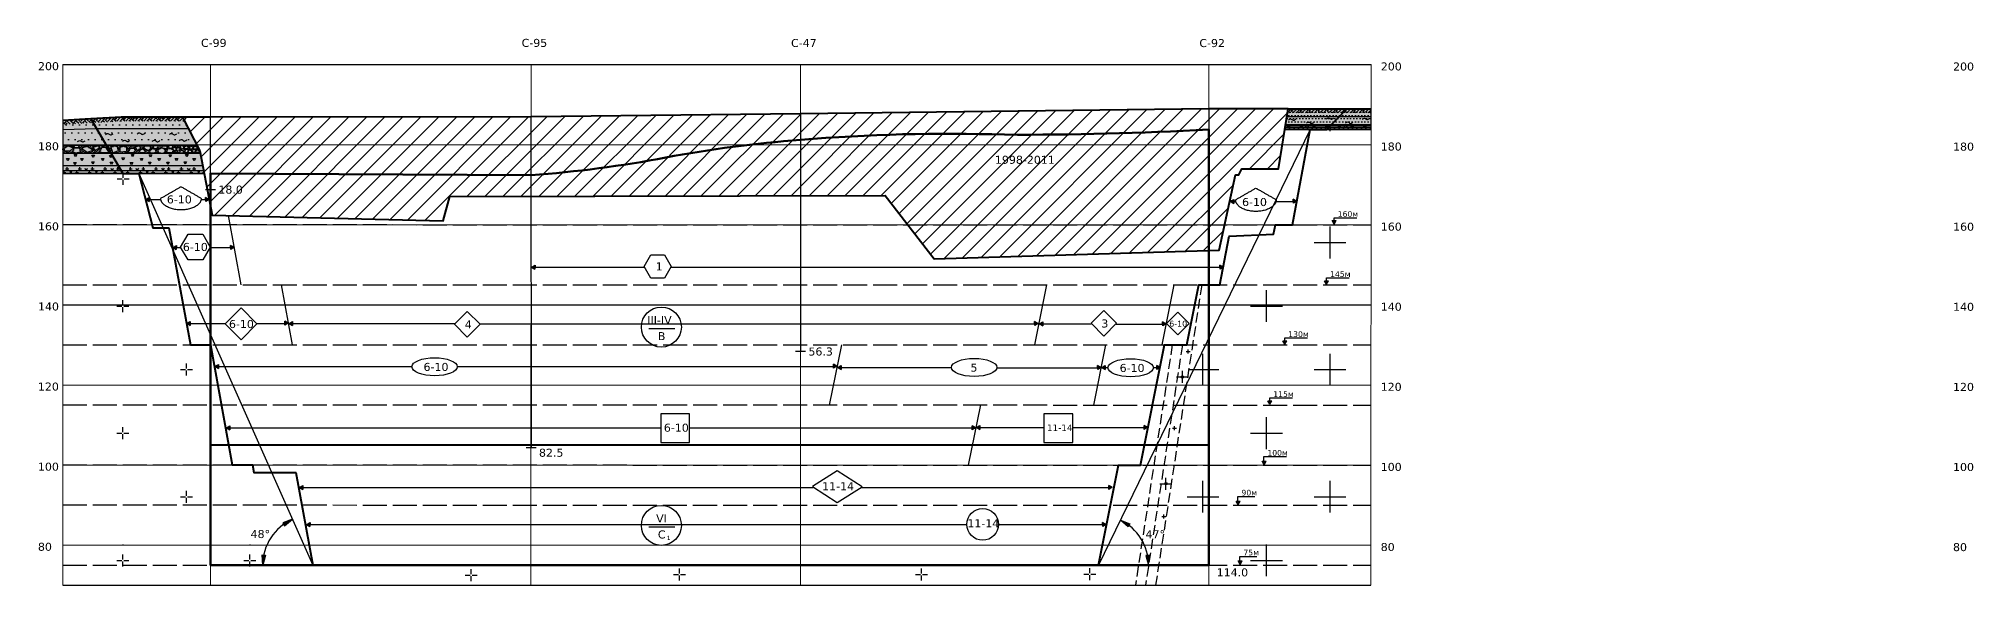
# Model space of a CAD drawing. Header units: millimetres. Extents: x 0 to 6474735, y 0 to 11273163.
# Drawn here: x 3235259 to 3236226, y 5635073 to 5635346 of the extents above; entities that cross this region are included whole.
import ezdxf

# ---------------------------------------------------------------- set-up
doc = ezdxf.new("R2010")
doc.units = ezdxf.units.MM
doc.linetypes.add('ACAD_ISO02W100', pattern=[15, 12, -3])
doc.linetypes.add('AHIDDEN4', pattern=[7, 5, -2])
for name, color, linetype in [('3доб', 7, 'Continuous'), ('4доб', 7, 'Continuous'), ('5 р1ків', 7, 'Continuous'), ('5доб', 7, 'Continuous'), ('НАДЗЕМКА', 7, 'Continuous'), ('ПРОФІЛЬ_БОРТА', 7, 'Continuous')]:
    doc.layers.add(name, color=color, linetype=linetype)
doc.styles.add('стиль1', font='verdana.ttf', dxfattribs={"height": 4})
doc.styles.add('стиль1-свердловини', font='verdana.ttf', dxfattribs={"height": 2})

# ---------------------------------------------------------------- blocks, each defined once
blk = doc.blocks.new('25_1')
at = {"linetype": 'Continuous'}
blk.add_hatch(color=0, dxfattribs=at).paths.add_polyline_path([(0.5, 0.35), (-0.5, 0.35), (0, -0.51)])
at = {"color": 0, "linetype": 'Continuous'}
for points in [[(-0.5, 0.35), (0.5, 0.35)], [(0, -0.51), (-0.5, 0.35)], [(0, -0.51), (0.5, 0.35)]]:
    blk.add_lwpolyline(points, dxfattribs=at)

msp = doc.modelspace()

# ---------------------------------------------------------------- hatches: boundary and pattern name
at = {"linetype": 'Continuous'}
h = msp.add_hatch(dxfattribs=at)
h.set_pattern_fill('ANSI31', color=256, scale=2)
h.paths.add_polyline_path([(3235331.013, 5635306.53), (3235339.525, 5635289.731), (3235345.768, 5635257.73), (3235461.264, 5635254.91), (3235464.545, 5635266.909), (3235682.089, 5635267.471), (3235706.595, 5635235.867), (3235849.059, 5635240.242), (3235857.274, 5635277.84), (3235858.81, 5635277.839), (3235860.405, 5635280.839), (3235878.697, 5635280.839), (3235883.623, 5635310.843), (3235843.871, 5635310.843), (3235639.801, 5635308.279), (3235505.151, 5635306.702), (3235344.891, 5635306.532)])
at = {"layer": 'ПРОФІЛЬ_БОРТА'}
h = msp.add_hatch(color=2, dxfattribs=at)
h.dxf.hatch_style = 1
h.paths.add_polyline_path([(3235881.916, 5635300.443), (3235924.989, 5635300.443), (3235924.991, 5635310.843), (3235883.623, 5635310.843)])
h = msp.add_hatch(dxfattribs=at)
h.set_pattern_fill('DOTS', color=256)
h.paths.add_polyline_path([(3235912.91, 5635310.843), (3235883.623, 5635310.843), (3235882.967, 5635306.843), (3235909.05, 5635306.843)])
h.paths.add_polyline_path([(3235924.991, 5635310.843), (3235912.91, 5635310.843), (3235909.05, 5635306.843), (3235924.99, 5635306.843)])
h = msp.add_hatch(dxfattribs=at)
h.set_pattern_fill('EARTH', color=256, scale=0.5, angle=45)
h.paths.add_polyline_path([(3235912.91, 5635310.843), (3235883.623, 5635310.843), (3235883.295, 5635308.843), (3235910.98, 5635308.843)])
h.paths.add_polyline_path([(3235924.991, 5635310.843), (3235912.91, 5635310.843), (3235910.98, 5635308.843), (3235924.991, 5635308.843)])
h = msp.add_hatch(dxfattribs=at)
h.set_pattern_fill('CROSS', scale=5)
h.paths.add_polyline_path([(3235327.487, 5635232.933), (3235271.104, 5635232.943), (3235271.102, 5635222.943), (3235329.329, 5635222.933)])
h.paths.add_polyline_path([(3235350.34, 5635162.929), (3235344.873, 5635162.93), (3235344.872, 5635152.93), (3235352.161, 5635152.929)])
h.paths.add_polyline_path([(3235348.52, 5635172.929), (3235344.875, 5635172.93), (3235344.873, 5635162.93), (3235350.34, 5635162.929)])
h.paths.add_polyline_path([(3235344.878, 5635192.93), (3235344.878, 5635192.93), (3235344.875, 5635172.93), (3235348.52, 5635172.929)])
h.paths.add_polyline_path([(3235352.161, 5635152.929), (3235344.872, 5635152.93), (3235344.87, 5635142.93), (3235353.982, 5635142.928)])
h.paths.add_polyline_path([(3235353.982, 5635142.928), (3235344.87, 5635142.93), (3235344.867, 5635132.93), (3235355.803, 5635132.928)])
h.paths.add_polyline_path([(3235328.386, 5635103.037), (3235271.083, 5635112.943), (3235271.079, 5635092.943), (3235344.853, 5635092.93), (3235344.86, 5635112.93), (3235328.386, 5635103.037), (3235344.853, 5635092.93), (3235394.223, 5635092.921), (3235373.372, 5635100.424), (3235344.86, 5635112.93), (3235344.853, 5635092.93), (3235344.853, 5635092.93)])
h.paths.add_polyline_path([(3235623.437, 5635092.881), (3235571.971, 5635092.89), (3235639.763, 5635092.879)])
h.paths.add_polyline_path([(3235924.951, 5635082.829), (3235843.832, 5635082.843), (3235843.83, 5635072.843), (3235924.949, 5635072.829)])
h.paths.add_polyline_path([(3235924.953, 5635092.829), (3235843.834, 5635092.843), (3235843.832, 5635082.843), (3235924.951, 5635082.829)])
h.paths.add_polyline_path([(3235924.956, 5635112.829), (3235826.516, 5635132.846), (3235843.834, 5635092.843), (3235924.953, 5635092.829)])
h.paths.add_polyline_path([(3235924.96, 5635132.829), (3235843.841, 5635132.843), (3235826.516, 5635132.846), (3235924.956, 5635112.829)])
h.paths.add_polyline_path([(3235924.963, 5635152.829), (3235829.589, 5635152.843), (3235843.841, 5635132.843), (3235924.96, 5635132.829)])
h.paths.add_polyline_path([(3235924.965, 5635162.829), (3235831.127, 5635162.845), (3235829.589, 5635152.843), (3235924.963, 5635152.829)])
h.paths.add_polyline_path([(3235924.967, 5635172.829), (3235832.663, 5635172.843), (3235831.127, 5635162.845), (3235924.965, 5635162.829)])
h.paths.add_polyline_path([(3235924.97, 5635192.829), (3235835.737, 5635192.844), (3235832.663, 5635172.843), (3235924.967, 5635172.829)])
h.paths.add_polyline_path([(3235924.974, 5635212.829), (3235838.81, 5635212.843), (3235835.737, 5635192.844), (3235924.97, 5635192.829)])
h.paths.add_polyline_path([(3235924.975, 5635222.829), (3235849.471, 5635222.842), (3235849.471, 5635222.842), (3235843.858, 5635222.843), (3235838.81, 5635212.843), (3235924.974, 5635212.829)])
h.paths.add_polyline_path([(3235843.856, 5635222.843), (3235840.313, 5635222.619), (3235838.81, 5635212.844), (3235843.854, 5635212.843)])
h.paths.add_polyline_path([(3235924.977, 5635232.829), (3235851.319, 5635232.842), (3235849.471, 5635222.842), (3235924.975, 5635222.829)])
h.paths.add_polyline_path([(3235924.988, 5635292.829), (3235893.136, 5635292.834), (3235889.413, 5635272.835), (3235924.984, 5635272.829)])
h.paths.add_polyline_path([(3235924.989, 5635300.443), (3235894.552, 5635300.443), (3235893.136, 5635292.834), (3235924.988, 5635292.829)])
h.paths.add_polyline_path([(3235846.071, 5635075.032), (3235864.063, 5635075.032), (3235864.063, 5635083.719), (3235846.071, 5635083.719)])
h.paths.add_polyline_path([(3235818.832, 5635082.847), (3235817.295, 5635072.848), (3235843.83, 5635072.843), (3235843.832, 5635082.843), (3235841.373, 5635082.843)])
h.paths.add_polyline_path([(3235829.59, 5635152.845), (3235828.053, 5635142.846), (3235826.516, 5635132.846), (3235843.841, 5635132.843), (3235843.842, 5635142.843), (3235829.589, 5635152.843)])
h.paths.add_polyline_path([(3235820.369, 5635092.847), (3235818.832, 5635082.847), (3235843.832, 5635082.843), (3235843.833, 5635092.843)])
h.paths.add_polyline_path([(3235823.443, 5635112.846), (3235820.369, 5635092.847), (3235843.833, 5635092.843), (3235826.516, 5635132.846)])
h.paths.add_polyline_path([(3235344.878, 5635192.932), (3235334.855, 5635192.932), (3235344.878, 5635192.93)])
h.paths.add_polyline_path([(3235853.98, 5635247.241), (3235876.282, 5635248.237), (3235877.191, 5635252.837), (3235924.981, 5635252.829), (3235924.977, 5635232.829), (3235851.319, 5635232.842)])
h.paths.add_polyline_path([(3235885.691, 5635252.836), (3235889.413, 5635272.835), (3235924.984, 5635272.829), (3235924.981, 5635252.829)])
h = msp.add_hatch(color=2, dxfattribs=at)
h.dxf.hatch_style = 1
h.paths.add_polyline_path([(3235271.116, 5635305.012), (3235271.112, 5635278.53), (3235341.71, 5635278.53), (3235339.525, 5635289.731), (3235331.013, 5635306.53), (3235300.151, 5635306.53)])
h = msp.add_hatch(dxfattribs=at)
h.set_pattern_fill('DOTS', color=256, scale=2.1)
h.set_pattern_definition([(0, (6470604.9724, 11270593.1397), (1.666875, 3.33375), [0, -3.33375])])
h.paths.add_polyline_path([(3235287.995, 5635300.73), (3235271.116, 5635300.223), (3235271.114, 5635292.943), (3235292.571, 5635292.939)])
h.paths.add_polyline_path([(3235292.571, 5635292.939), (3235271.114, 5635292.943), (3235271.114, 5635292.53), (3235292.811, 5635292.53)])
h.paths.add_polyline_path([(3235292.571, 5635292.939), (3235292.811, 5635292.53), (3235338.107, 5635292.53), (3235337.903, 5635292.931)])
h.paths.add_polyline_path([(3235287.995, 5635300.73), (3235292.571, 5635292.939), (3235337.903, 5635292.931), (3235333.952, 5635300.73)])
h = msp.add_hatch(dxfattribs=at)
h.set_pattern_fill('DOTS', color=256, scale=2.1)
h.set_pattern_definition([(0, (3235306.1704, 5635302.8387), (1.66688, 3.33375), [0, -3.33375])])
h.paths.add_polyline_path([(3235300.254, 5635306.535), (3235285.052, 5635305.74), (3235271.116, 5635304.96), (3235271.116, 5635300.092), (3235287.995, 5635300.73), (3235333.952, 5635300.73), (3235331.013, 5635306.53)])
h = msp.add_hatch(dxfattribs=at)
h.set_pattern_fill('EARTH', color=256, scale=0.5, angle=45)
h.paths.add_polyline_path([(3235331.013, 5635306.53), (3235300.254, 5635306.535), (3235285.052, 5635305.74), (3235271.116, 5635304.948), (3235271.116, 5635302.945), (3235286.193, 5635303.797), (3235300.306, 5635304.535), (3235332.024, 5635304.535)])
h = msp.add_hatch(dxfattribs=at)
h.set_pattern_fill('ANSI31', color=256, scale=0.5)
h.paths.add_polyline_path([(3235903.681, 5635301.279), (3235882.053, 5635301.279), (3235881.916, 5635300.443), (3235902.874, 5635300.443)])
h.paths.add_polyline_path([(3235924.989, 5635301.279), (3235903.681, 5635301.279), (3235902.874, 5635300.443), (3235924.989, 5635300.443)])
h = msp.add_hatch(dxfattribs=at)
h.set_pattern_fill('CROSS', color=256, scale=0.5)
h.set_pattern_definition([(0, (3235908.3618, 5635301.6572), (3.175, 3.175), [1.5875, -4.7625]), (90, (3235909.1556, 5635300.8635), (-3.175, 3.175), [1.5875, -4.7625])])
h.paths.add_polyline_path([(3235904.435, 5635302.06), (3235882.181, 5635302.06), (3235882.053, 5635301.279), (3235903.681, 5635301.279)])
h.paths.add_polyline_path([(3235924.989, 5635302.06), (3235904.435, 5635302.06), (3235903.681, 5635301.279), (3235924.989, 5635301.279)])
h = msp.add_hatch(dxfattribs=at)
h.set_pattern_fill('DOTS', color=256)
h.paths.add_polyline_path([(3235924.99, 5635306.843), (3235909.05, 5635306.843), (3235905.19, 5635302.843), (3235924.989, 5635302.843)])
h.paths.add_polyline_path([(3235909.05, 5635306.843), (3235882.967, 5635306.843), (3235882.31, 5635302.843), (3235905.19, 5635302.843)])
h = msp.add_hatch(dxfattribs=at)
h.set_pattern_fill('DOTS', color=256, scale=0.5, angle=45)
h.paths.add_polyline_path([(3235338.107, 5635292.53), (3235292.811, 5635292.53), (3235295.16, 5635288.53), (3235339.759, 5635288.53), (3235339.525, 5635289.731)])
h.paths.add_polyline_path([(3235304.957, 5635291.192), (3235306.756, 5635290.992), (3235307.413, 5635290.022), (3235306.528, 5635288.995), (3235304.843, 5635288.796), (3235303.7, 5635289.138)], flags=16)
h.paths.add_polyline_path([(3235302.982, 5635291.616), (3235302.982, 5635289.447), (3235299.701, 5635289.078), (3235299.701, 5635291.616), (3235301.252, 5635292.079)], flags=16)
h.paths.add_polyline_path([(3235307.299, 5635291.705), (3235309.698, 5635292.161), (3235309.89, 5635290.957), (3235308.27, 5635290.022)], flags=16)
h.paths.add_polyline_path([(3235309.073, 5635289.705), (3235310.93, 5635291.017), (3235312.13, 5635290.019), (3235312.13, 5635288.878), (3235310.073, 5635288.735)], flags=16)
h.paths.add_polyline_path([(3235298.904, 5635289.937), (3235296.143, 5635288.801), (3235295.08, 5635291.386), (3235296.698, 5635292.078), (3235298.454, 5635291.755)], flags=16)
h.paths.add_polyline_path([(3235311.67, 5635291.099), (3235312.174, 5635292.278), (3235314.567, 5635292.278), (3235315.008, 5635290.957), (3235313.985, 5635289.983), (3235312.332, 5635290.612)], flags=16)
h.paths.add_polyline_path([(3235314.426, 5635289.744), (3235315.701, 5635291.002), (3235317.134, 5635290.656), (3235317.716, 5635289.272), (3235316.583, 5635288.691), (3235314.867, 5635288.753)], flags=16)
h.paths.add_polyline_path([(3235316.296, 5635291.266), (3235316.393, 5635292.223), (3235318.6, 5635292.347), (3235318.767, 5635291.779), (3235317.851, 5635290.767)], flags=16)
h.paths.add_polyline_path([(3235318.421, 5635290.168), (3235320.281, 5635291.041), (3235321.78, 5635290.75), (3235322.529, 5635289.752), (3235321.502, 5635288.643), (3235318.99, 5635288.92)], flags=16)
h.paths.add_polyline_path([(3235320.566, 5635291.424), (3235320.898, 5635292.278), (3235323.237, 5635292.278), (3235322.958, 5635290.831), (3235320.95, 5635291.127)], flags=16)
h.paths.add_polyline_path([(3235323.099, 5635288.962), (3235323.675, 5635290.932), (3235325.298, 5635290.81), (3235326.363, 5635290.043), (3235325.717, 5635288.77), (3235324.146, 5635288.77)], flags=16)
h.paths.add_polyline_path([(3235324.011, 5635291.998), (3235324.52, 5635292.409), (3235326.008, 5635292.361), (3235326.299, 5635291.744), (3235325.379, 5635291.043), (3235324.096, 5635291.14)], flags=16)
h.paths.add_polyline_path([(3235325.913, 5635290.825), (3235326.724, 5635291.622), (3235327.728, 5635291.078), (3235327.631, 5635290.099), (3235326.857, 5635289.749)], flags=16)
h.paths.add_polyline_path([(3235326.349, 5635288.743), (3235326.627, 5635289.528), (3235328.321, 5635289.77), (3235328.551, 5635288.827)], flags=16)
h.paths.add_polyline_path([(3235326.758, 5635292.36), (3235328.014, 5635292.36), (3235328.455, 5635291.826), (3235327.895, 5635291.216), (3235326.877, 5635291.784)], flags=16)
h.paths.add_polyline_path([(3235327.87, 5635290.062), (3235328.04, 5635291.062), (3235328.752, 5635291.554), (3235329.69, 5635290.901), (3235329.312, 5635289.935)], flags=16)
h.paths.add_polyline_path([(3235329.725, 5635291.722), (3235329.96, 5635292.276), (3235331.539, 5635292.063), (3235331.539, 5635291.04), (3235330.333, 5635290.72)], flags=16)
h.paths.add_polyline_path([(3235329.672, 5635288.805), (3235329.842, 5635289.805), (3235330.554, 5635290.296), (3235331.493, 5635289.643), (3235331.114, 5635288.678)], flags=16)
h.paths.add_polyline_path([(3235331.995, 5635290.886), (3235332.165, 5635291.886), (3235332.877, 5635292.378), (3235333.816, 5635291.725), (3235333.437, 5635290.759)], flags=16)
h.paths.add_polyline_path([(3235331.924, 5635289.319), (3235332.036, 5635289.857), (3235332.784, 5635290.574), (3235333.614, 5635290.387), (3235333.719, 5635289.916), (3235333.412, 5635288.915), (3235332.694, 5635288.706)], flags=16)
h.paths.add_polyline_path([(3235333.775, 5635288.978), (3235333.945, 5635289.978), (3235334.658, 5635290.47), (3235335.596, 5635289.817), (3235335.218, 5635288.851)], flags=16)
h.paths.add_polyline_path([(3235334.297, 5635291.097), (3235334.409, 5635291.635), (3235335.157, 5635291.933), (3235335.988, 5635292.165), (3235336.093, 5635291.694), (3235335.848, 5635290.859), (3235335.068, 5635290.484)], flags=16)
h.paths.add_polyline_path([(3235335.79, 5635289.453), (3235336.001, 5635290.321), (3235336.549, 5635290.492), (3235337.361, 5635290.438), (3235337.465, 5635289.967), (3235337.341, 5635289.215), (3235336.561, 5635288.84)], flags=16)
h.paths.add_polyline_path([(3235336.468, 5635290.756), (3235336.637, 5635291.756), (3235337.35, 5635292.248), (3235338.288, 5635291.595), (3235337.91, 5635290.629)], flags=16)
h.paths.add_polyline_path([(3235337.575, 5635289.022), (3235337.745, 5635290.022), (3235338.457, 5635290.513), (3235339.396, 5635289.86), (3235339.017, 5635288.895)], flags=16)
h.paths.add_polyline_path([(3235292.811, 5635292.53), (3235279.548, 5635292.53), (3235278.943, 5635291.425), (3235276.842, 5635291.527), (3235276.488, 5635292.53), (3235271.114, 5635292.53), (3235271.114, 5635288.53), (3235295.16, 5635288.53)])
h.paths.add_polyline_path([(3235289.433, 5635289.249), (3235290.866, 5635291.67), (3235292.446, 5635291.67), (3235294.099, 5635288.955), (3235290.94, 5635288.735)], flags=16)
h.paths.add_polyline_path([(3235287.449, 5635289.836), (3235286.053, 5635291.487), (3235288.756, 5635292.35), (3235289.397, 5635291.67)], flags=16)
h.paths.add_polyline_path([(3235286.384, 5635290.093), (3235283.334, 5635288.955), (3235281.644, 5635290.093), (3235280.542, 5635291.267), (3235283.334, 5635292.074)], flags=16)
h.paths.add_polyline_path([(3235279.833, 5635289.156), (3235277.7, 5635288.668), (3235276.1, 5635289.289), (3235276.876, 5635291.208), (3235279.377, 5635291.151)], flags=16)
h.paths.add_polyline_path([(3235276.53, 5635291.327), (3235274.675, 5635289.606), (3235272.091, 5635289.606), (3235271.759, 5635291.128), (3235273.615, 5635292.352)], flags=16)
h = msp.add_hatch(dxfattribs=at)
h.set_pattern_fill('CROSS', color=256, scale=0.5)
h.set_pattern_definition([(0, (3235310.5667, 5635280.8466), (3.175, 3.175), [1.5875, -4.7625]), (90, (3235311.3605, 5635280.053), (-3.175, 3.175), [1.5875, -4.7625])])
h.paths.add_polyline_path([(3235298.802, 5635282.33), (3235271.113, 5635282.33), (3235271.112, 5635279.73), (3235300.329, 5635279.73)])
h.paths.add_polyline_path([(3235340.969, 5635282.33), (3235298.802, 5635282.33), (3235300.329, 5635279.73), (3235341.476, 5635279.73)])
h = msp.add_hatch(dxfattribs=at)
h.set_pattern_fill('CROSS', color=256, scale=0.5)
h.paths.add_polyline_path([(3235341.476, 5635279.73), (3235300.329, 5635279.73), (3235301.034, 5635278.53), (3235309.062, 5635278.53), (3235341.71, 5635278.53)])
h.paths.add_polyline_path([(3235300.329, 5635279.73), (3235271.112, 5635279.73), (3235271.112, 5635278.53), (3235301.034, 5635278.53)])
h = msp.add_hatch(color=256, dxfattribs=at)
h.dxf.hatch_style = 1
h.paths.add_polyline_path([(3235831.311, 5635176.862, 1), (3235830.127, 5635176.862, 1)])
h = msp.add_hatch(color=256, dxfattribs=at)
h.dxf.hatch_style = 1
h.paths.add_polyline_path([(3235823.072, 5635123.522, 1), (3235821.889, 5635123.522, 1)])
h = msp.add_hatch(color=256, dxfattribs=at)
h.dxf.hatch_style = 1
h.paths.add_polyline_path([(3235381.949, 5635102.563), (3235385.878, 5635105.765), (3235381.123, 5635104.011)])
h = msp.add_hatch(color=256, dxfattribs=at)
h.dxf.hatch_style = 1
h.paths.add_polyline_path([(3235799.709, 5635105.404), (3235804.4, 5635103.484), (3235803.525, 5635102.066)])
h = msp.add_hatch(color=256, dxfattribs=at)
h.dxf.hatch_style = 1
h.paths.add_polyline_path([(3235372.365, 5635087.817), (3235371.035, 5635082.925), (3235370.707, 5635087.984)])
h = msp.add_hatch(color=256, dxfattribs=at)
h.dxf.hatch_style = 1
h.paths.add_polyline_path([(3235813.814, 5635082.848), (3235814.145, 5635087.906), (3235812.487, 5635087.74)])

# ---------------------------------------------------------------- linework, layer by layer
at = {"linetype": 'Continuous', "lineweight": 40}
for points in [[(3235331.013, 5635306.53), (3235339.525, 5635289.731), (3235345.768, 5635257.73), (3235461.264, 5635254.91), (3235464.545, 5635266.909), (3235682.089, 5635267.471), (3235706.595, 5635235.867), (3235849.059, 5635240.242), (3235857.274, 5635277.84), (3235858.81, 5635277.839), (3235860.405, 5635280.839), (3235878.697, 5635280.839), (3235883.623, 5635310.843), (3235843.871, 5635310.843), (3235639.801, 5635308.279), (3235505.151, 5635306.702), (3235344.891, 5635306.532), (3235331.012, 5635306.532)], [(3235883.623, 5635310.843), (3235924.991, 5635310.843)]]:
    msp.add_lwpolyline(points, dxfattribs=at)
at = {"layer": '3доб'}
for points in [[(3235360.187, 5635211.306), (3235352.257, 5635203.376), (3235360.187, 5635195.446), (3235368.117, 5635203.376), (3235360.187, 5635211.306)], [(3235473.271, 5635209.544), (3235466.892, 5635203.165), (3235473.271, 5635196.786), (3235479.65, 5635203.165), (3235473.271, 5635209.544)], [(3235791.428, 5635210.043), (3235785.049, 5635203.664), (3235791.428, 5635197.285), (3235797.807, 5635203.664), (3235791.428, 5635210.043)], [(3235828.44, 5635209.245), (3235822.73, 5635203.536), (3235828.44, 5635197.826), (3235834.149, 5635203.536), (3235828.44, 5635209.245)]]:
    msp.add_lwpolyline(points, dxfattribs=at)
at = {"layer": '4доб'}
for centre in [(3235456.927, 5635181.965), (3235726.614, 5635181.615), (3235804.843, 5635181.446)]:
    msp.add_ellipse(centre, major_axis=(11.347, 0), ratio=0.3967313, dxfattribs=at)
at = {"layer": '5 р1ків', "color": 7}
for points in [[(3235333.69, 5635235.281), (3235329.97, 5635241.723), (3235333.69, 5635248.166), (3235341.129, 5635248.166), (3235344.848, 5635241.723), (3235341.129, 5635235.281)], [(3235565.067, 5635226.127), (3235561.685, 5635231.983), (3235565.067, 5635237.84), (3235571.829, 5635237.84), (3235575.211, 5635231.983), (3235571.829, 5635226.127)]]:
    msp.add_lwpolyline(points, close=True, dxfattribs=at)
at = {"layer": '5 р1ків', "linetype": 'Continuous'}
msp.add_lwpolyline([(3235658.06, 5635129.975), (3235645.74, 5635122.085), (3235658.06, 5635114.158), (3235670.702, 5635122.066), (3235658.06, 5635129.975)], close=True, dxfattribs=at)
at = {"layer": '5 р1ків'}
msp.add_circle((3235730.899, 5635103.211), 7.909, dxfattribs=at)
for points in [[(3235340.334, 5635266.064), (3235335.262, 5635268.978), (3235330.19, 5635271.892), (3235325.118, 5635268.978), (3235320.045, 5635266.064), (3235320.045, 5635260.237), (3235330.19, 5635260.237), (3235340.334, 5635260.237), (3235340.334, 5635266.064)], [(3235877.574, 5635265.354), (3235872.501, 5635268.268), (3235867.429, 5635271.182), (3235862.357, 5635268.268), (3235857.285, 5635265.354), (3235857.285, 5635259.527), (3235867.429, 5635259.527), (3235877.574, 5635259.527), (3235877.574, 5635265.354)]]:
    msp.add_rational_spline(points, [1, 1, 1, 1, 1, 0.707106781187, 1, 0.707106781187, 1], degree=2, knots=[0, 0, 0, 1, 1, 2, 2, 3.5707963, 3.5707963, 5.1415927, 5.1415927, 5.1415927], dxfattribs=at)
at = {"layer": '5доб'}
for points in [[(3235570.01, 5635144.063), (3235584.41, 5635144.063), (3235584.41, 5635158.463), (3235570.01, 5635158.463)], [(3235761.47, 5635144.063), (3235775.87, 5635144.063), (3235775.87, 5635158.463), (3235761.47, 5635158.463)]]:
    msp.add_lwpolyline(points, close=True, dxfattribs=at)
at = {"layer": 'НАДЗЕМКА', "color": 7}
for points in [[(3235906.563, 5635253.731), (3235906.563, 5635256.342), (3235917.854, 5635256.342)], [(3235902.763, 5635223.725), (3235902.763, 5635226.336), (3235914.055, 5635226.336)], [(3235881.839, 5635193.739), (3235881.839, 5635196.35), (3235893.13, 5635196.35)], [(3235874.347, 5635163.794), (3235874.347, 5635166.405), (3235885.638, 5635166.405)], [(3235871.403, 5635134.461), (3235871.403, 5635137.072), (3235882.695, 5635137.072)], [(3235858.453, 5635114.572), (3235858.453, 5635117.183), (3235866.962, 5635117.183)], [(3235859.416, 5635084.668), (3235859.416, 5635087.279), (3235867.925, 5635087.279)]]:
    msp.add_lwpolyline(points, dxfattribs=at)
at = {"layer": 'ПРОФІЛЬ_БОРТА', "lineweight": 15}
for p, q in [((3235271.121, 5635332.938), (3235271.076, 5635072.938)), ((3235344.895, 5635332.93), (3235344.85, 5635072.93)), ((3235505.155, 5635332.902), (3235505.11, 5635072.902)), ((3235639.805, 5635332.879), (3235639.76, 5635072.879)), ((3235843.875, 5635332.843), (3235843.83, 5635072.843)), ((3235924.995, 5635332.829), (3235924.949, 5635072.829))]:
    msp.add_line(p, q, dxfattribs=at)
at = {"layer": 'ПРОФІЛЬ_БОРТА'}
for p, q in [((3235756.908, 5635192.858), (3235762.925, 5635222.857)), ((3235820.508, 5635192.847), (3235826.524, 5635222.846)), ((3235654.391, 5635162.853), (3235660.408, 5635192.852)), ((3235786.438, 5635162.853), (3235792.454, 5635192.852)), ((3235723.849, 5635132.864), (3235729.865, 5635162.863))]:
    msp.add_line(p, q, dxfattribs=at)
at = {"layer": 'ПРОФІЛЬ_БОРТА', "color": 1}
msp.add_line((3235832.831, 5635192.845), (3235838.847, 5635222.844), dxfattribs=at)
at = {"layer": 'ПРОФІЛЬ_БОРТА', "color": 4}
for points in [[(3235271.121, 5635332.943), (3235924.995, 5635332.829)], [(3235271.114, 5635292.943), (3235924.988, 5635292.829)], [(3235271.107, 5635252.943), (3235924.981, 5635252.829)], [(3235271.1, 5635212.943), (3235924.974, 5635212.829)], [(3235271.093, 5635172.943), (3235924.967, 5635172.829)], [(3235271.086, 5635132.943), (3235924.96, 5635132.829)], [(3235271.079, 5635092.943), (3235924.953, 5635092.829)], [(3235271.076, 5635072.943), (3235924.949, 5635072.829)]]:
    msp.add_lwpolyline(points, dxfattribs=at)
at = {"layer": 'ПРОФІЛЬ_БОРТА', "color": 1, "lineweight": 40}
msp.add_lwpolyline([(3235285.052, 5635305.74), (3235285.052, 5635305.74), (3235301.034, 5635278.53), (3235309.062, 5635278.53), (3235316.053, 5635251.335), (3235324.098, 5635251.334), (3235334.855, 5635192.932), (3235344.878, 5635192.932), (3235355.803, 5635132.928), (3235365.906, 5635132.926), (3235366.601, 5635129.126), (3235387.663, 5635129.133), (3235396.035, 5635082.921), (3235788.743, 5635082.853), (3235798.78, 5635132.851), (3235809.789, 5635132.851), (3235821.822, 5635192.847), (3235832.831, 5635192.845), (3235838.847, 5635222.844), (3235849.471, 5635222.842), (3235853.98, 5635247.241), (3235876.282, 5635248.237), (3235877.191, 5635252.837), (3235885.691, 5635252.836), (3235894.552, 5635300.443), (3235902.874, 5635300.443), (3235912.91, 5635310.843)], dxfattribs=at)
at = {"layer": 'ПРОФІЛЬ_БОРТА', "lineweight": 30}
for points in [[(3235843.873, 5635310.843), (3235843.832, 5635082.843)], [(3235344.891, 5635270.53), (3235344.891, 5635306.53)], [(3235505.116, 5635306.702), (3235505.122, 5635141.702)], [(3235639.801, 5635308.279), (3235639.78, 5635189.679)], [(3235342.391, 5635270.53), (3235347.391, 5635270.53)], [(3235637.28, 5635189.679), (3235642.28, 5635189.679)], [(3235502.622, 5635141.702), (3235507.622, 5635141.702)], [(3235841.373, 5635082.843), (3235846.373, 5635082.843)]]:
    msp.add_lwpolyline(points, dxfattribs=at)
at = {"layer": 'ПРОФІЛЬ_БОРТА', "color": 1}
for points in [[(3235924.991, 5635310.843), (3235843.873, 5635310.843)], [(3235511.248, 5635306.701), (3235505.149, 5635306.702)]]:
    msp.add_lwpolyline(points, dxfattribs=at)
at = {"layer": 'ПРОФІЛЬ_БОРТА', "color": 2}
for points in [[(3235881.916, 5635300.443), (3235924.989, 5635300.443), (3235924.991, 5635310.843), (3235883.623, 5635310.843)], [(3235271.116, 5635305.012), (3235271.112, 5635278.53), (3235341.71, 5635278.53), (3235339.525, 5635289.731), (3235331.013, 5635306.53), (3235300.151, 5635306.53)]]:
    msp.add_lwpolyline(points, close=True, dxfattribs=at)
at = {"layer": 'ПРОФІЛЬ_БОРТА', "lineweight": 40}
for points in [[(3235285.052, 5635305.74), (3235271.116, 5635305.012)], [(3235331.013, 5635306.53), (3235300.254, 5635306.535), (3235285.052, 5635305.74)]]:
    msp.add_lwpolyline(points, dxfattribs=at)
at = {"layer": 'ПРОФІЛЬ_БОРТА'}
for points in [[(3235333.952, 5635300.73), (3235287.995, 5635300.73), (3235271.116, 5635300.223)], [(3235894.552, 5635300.443), (3235788.743, 5635082.853)], [(3235924.989, 5635300.443), (3235881.916, 5635300.443)], [(3235924.989, 5635301.279), (3235882.053, 5635301.279)], [(3235924.989, 5635302.06), (3235882.181, 5635302.06)], [(3235924.989, 5635302.843), (3235882.31, 5635302.843)], [(3235924.99, 5635306.843), (3235882.967, 5635306.843)], [(3235338.107, 5635292.53), (3235271.114, 5635292.53)], [(3235340.969, 5635282.33), (3235271.113, 5635282.33)], [(3235339.759, 5635288.53), (3235271.114, 5635288.53)], [(3235341.476, 5635279.73), (3235271.112, 5635279.73)], [(3235341.71, 5635278.53), (3235271.112, 5635278.53)], [(3235275.449, 5635279.588), (3235275.139, 5635278.648), (3235274.827, 5635279.598)], [(3235288.186, 5635279.566), (3235287.876, 5635278.626), (3235287.563, 5635279.576)], [(3235298.259, 5635275.73), (3235300.759, 5635275.73)], [(3235301.259, 5635276.23), (3235301.259, 5635278.73)], [(3235301.259, 5635272.73), (3235301.259, 5635275.23)], [(3235301.759, 5635275.73), (3235304.259, 5635275.73)], [(3235309.062, 5635278.53), (3235396.035, 5635082.921)], [(3235313.604, 5635279.566), (3235313.295, 5635278.626), (3235312.982, 5635279.576)], [(3235326.363, 5635279.566), (3235326.054, 5635278.626), (3235325.741, 5635279.576)], [(3235339.334, 5635279.566), (3235339.024, 5635278.626), (3235338.711, 5635279.576)], [(3235360.251, 5635222.927), (3235353.878, 5635257.532)], [(3235385.873, 5635192.923), (3235380.347, 5635222.924)], [(3235298.14, 5635212.262), (3235300.64, 5635212.262)], [(3235301.14, 5635212.762), (3235301.14, 5635215.262)], [(3235301.64, 5635212.262), (3235304.14, 5635212.262)], [(3235301.14, 5635209.262), (3235301.14, 5635211.762)], [(3235563.979, 5635201.036), (3235576.987, 5635201.036)], [(3235332.942, 5635181.034), (3235332.942, 5635183.534)], [(3235832.637, 5635189.583), (3235834.637, 5635189.583)], [(3235833.637, 5635188.583), (3235833.637, 5635190.583)], [(3235329.942, 5635180.534), (3235332.442, 5635180.534)], [(3235332.942, 5635177.534), (3235332.942, 5635180.034)], [(3235333.442, 5635180.534), (3235335.942, 5635180.534)], [(3235827.719, 5635176.864), (3235830.219, 5635176.864)], [(3235830.719, 5635177.364), (3235830.719, 5635179.864)], [(3235830.719, 5635173.864), (3235830.719, 5635176.364)], [(3235831.219, 5635176.864), (3235833.719, 5635176.864)], [(3235298.174, 5635148.744), (3235300.674, 5635148.744)], [(3235301.174, 5635149.244), (3235301.174, 5635151.744)], [(3235301.174, 5635145.744), (3235301.174, 5635148.244)], [(3235301.674, 5635148.744), (3235304.174, 5635148.744)], [(3235825.809, 5635151.337), (3235827.809, 5635151.337)], [(3235826.809, 5635150.337), (3235826.809, 5635152.337)], [(3235822.481, 5635124.023), (3235822.481, 5635126.523)], [(3235329.886, 5635116.983), (3235332.386, 5635116.983)], [(3235332.886, 5635117.483), (3235332.886, 5635119.983)], [(3235332.886, 5635113.983), (3235332.886, 5635116.483)], [(3235333.386, 5635116.983), (3235335.886, 5635116.983)], [(3235819.481, 5635123.523), (3235821.981, 5635123.523)], [(3235822.481, 5635120.523), (3235822.481, 5635123.023)], [(3235822.981, 5635123.523), (3235825.481, 5635123.523)], [(3235820.412, 5635107.251), (3235822.412, 5635107.251)], [(3235821.412, 5635106.251), (3235821.412, 5635108.251)], [(3235563.979, 5635101.997), (3235576.987, 5635101.997)], [(3235301.167, 5635085.714), (3235301.167, 5635088.214)], [(3235364.602, 5635085.772), (3235364.602, 5635088.272)], [(3235298.167, 5635085.214), (3235300.667, 5635085.214)], [(3235301.167, 5635082.214), (3235301.167, 5635084.714)], [(3235301.667, 5635085.214), (3235304.167, 5635085.214)], [(3235361.602, 5635085.272), (3235364.102, 5635085.272)], [(3235364.602, 5635082.272), (3235364.602, 5635084.772)], [(3235365.102, 5635085.272), (3235367.602, 5635085.272)], [(3235472.192, 5635077.89), (3235474.692, 5635077.89)], [(3235475.192, 5635078.39), (3235475.192, 5635080.89)], [(3235475.192, 5635074.89), (3235475.192, 5635077.39)], [(3235475.692, 5635077.89), (3235478.192, 5635077.89)], [(3235576.315, 5635078.248), (3235578.815, 5635078.248)], [(3235579.315, 5635078.748), (3235579.315, 5635081.248)], [(3235579.315, 5635075.248), (3235579.315, 5635077.748)], [(3235579.815, 5635078.248), (3235582.315, 5635078.248)], [(3235697.328, 5635078.252), (3235699.828, 5635078.252)], [(3235700.328, 5635078.752), (3235700.328, 5635081.252)], [(3235700.328, 5635075.252), (3235700.328, 5635077.752)], [(3235700.828, 5635078.252), (3235703.328, 5635078.252)], [(3235781.45, 5635078.314), (3235783.95, 5635078.314)], [(3235784.45, 5635078.814), (3235784.45, 5635081.314)], [(3235784.45, 5635075.314), (3235784.45, 5635077.814)], [(3235784.95, 5635078.314), (3235787.45, 5635078.314)]]:
    msp.add_lwpolyline(points, dxfattribs=at)
at = {"layer": 'ПРОФІЛЬ_БОРТА', "color": 5, "lineweight": 50}
msp.add_lwpolyline([(3235843.873, 5635300.443, -0.0154569), (3235741.836, 5635297.861, 0.0285902), (3235639.799, 5635295.279, 0.0265646), (3235572.472, 5635286.49, -0.031069), (3235505.146, 5635277.702), (3235344.891, 5635278.53), (3235344.85, 5635082.93), (3235843.832, 5635082.843)], format="xyb", close=True, dxfattribs=at)
at = {"layer": 'ПРОФІЛЬ_БОРТА'}
for points in [[(3235885.823, 5635302.746), (3235886.45, 5635302.746), (3235886.137, 5635302.152)], [(3235891.575, 5635302.746), (3235892.201, 5635302.746), (3235891.888, 5635302.152)], [(3235900.308, 5635302.746), (3235900.934, 5635302.746), (3235900.621, 5635302.152)], [(3235910.554, 5635302.746), (3235911.18, 5635302.746), (3235910.867, 5635302.152)], [(3235918.395, 5635302.746), (3235919.021, 5635302.746), (3235918.708, 5635302.152)], [(3235271.759, 5635291.128), (3235273.615, 5635292.352), (3235276.53, 5635291.327), (3235274.675, 5635289.606), (3235272.091, 5635289.606)], [(3235276.1, 5635289.289), (3235276.876, 5635291.208), (3235279.377, 5635291.151), (3235279.833, 5635289.156), (3235277.7, 5635288.668)], [(3235276.488, 5635292.53), (3235276.842, 5635291.527), (3235278.943, 5635291.425), (3235279.548, 5635292.53)], [(3235281.644, 5635290.093), (3235280.542, 5635291.267), (3235283.334, 5635292.074), (3235286.384, 5635290.093), (3235283.334, 5635288.955)], [(3235286.053, 5635291.487), (3235287.449, 5635289.836), (3235289.397, 5635291.67), (3235288.756, 5635292.35)], [(3235289.433, 5635289.249), (3235290.866, 5635291.67), (3235292.446, 5635291.67), (3235294.099, 5635288.955), (3235290.94, 5635288.735)], [(3235295.08, 5635291.386), (3235296.143, 5635288.801), (3235298.904, 5635289.937), (3235298.454, 5635291.755), (3235296.698, 5635292.078)], [(3235299.701, 5635289.078), (3235299.701, 5635291.616), (3235301.252, 5635292.079), (3235302.982, 5635291.616), (3235302.982, 5635289.447)], [(3235303.7, 5635289.138), (3235304.957, 5635291.192), (3235306.756, 5635290.992), (3235307.413, 5635290.022), (3235306.528, 5635288.995), (3235304.843, 5635288.796)], [(3235307.299, 5635291.705), (3235308.27, 5635290.022), (3235309.89, 5635290.957), (3235309.698, 5635292.161)], [(3235309.073, 5635289.705), (3235310.93, 5635291.017), (3235312.13, 5635290.019), (3235312.13, 5635288.878), (3235310.073, 5635288.735)], [(3235311.67, 5635291.099), (3235312.174, 5635292.278), (3235314.567, 5635292.278), (3235315.008, 5635290.957), (3235313.985, 5635289.983), (3235312.332, 5635290.612)], [(3235314.426, 5635289.744), (3235315.701, 5635291.002), (3235317.134, 5635290.656), (3235317.716, 5635289.272), (3235316.583, 5635288.691), (3235314.867, 5635288.753)], [(3235316.393, 5635292.223), (3235316.296, 5635291.266), (3235317.851, 5635290.767), (3235318.767, 5635291.779), (3235318.6, 5635292.347)], [(3235318.421, 5635290.168), (3235318.99, 5635288.92), (3235321.502, 5635288.643), (3235322.529, 5635289.752), (3235321.78, 5635290.75), (3235320.281, 5635291.041)], [(3235320.566, 5635291.424), (3235320.898, 5635292.278), (3235323.237, 5635292.278), (3235322.958, 5635290.831), (3235320.95, 5635291.127)], [(3235323.099, 5635288.962), (3235323.675, 5635290.932), (3235325.298, 5635290.81), (3235326.363, 5635290.043), (3235325.717, 5635288.77), (3235324.146, 5635288.77)], [(3235324.011, 5635291.998), (3235324.096, 5635291.14), (3235325.379, 5635291.043), (3235326.299, 5635291.744), (3235326.008, 5635292.361), (3235324.52, 5635292.409)], [(3235325.913, 5635290.825), (3235326.724, 5635291.622), (3235327.728, 5635291.078), (3235327.631, 5635290.099), (3235326.857, 5635289.749)], [(3235326.349, 5635288.743), (3235326.627, 5635289.528), (3235328.321, 5635289.77), (3235328.551, 5635288.827)], [(3235326.877, 5635291.784), (3235326.758, 5635292.36), (3235328.014, 5635292.36), (3235328.455, 5635291.826), (3235327.895, 5635291.216)], [(3235327.87, 5635290.062), (3235328.04, 5635291.062), (3235328.752, 5635291.554), (3235329.69, 5635290.901), (3235329.312, 5635289.935)], [(3235329.672, 5635288.805), (3235329.842, 5635289.805), (3235330.554, 5635290.296), (3235331.493, 5635289.643), (3235331.114, 5635288.678)], [(3235330.333, 5635290.72), (3235331.539, 5635291.04), (3235331.539, 5635292.063), (3235329.96, 5635292.276), (3235329.725, 5635291.722), (3235330.333, 5635290.72)], [(3235331.924, 5635289.319), (3235332.036, 5635289.857), (3235332.784, 5635290.574), (3235333.614, 5635290.387), (3235333.719, 5635289.916), (3235333.412, 5635288.915), (3235332.694, 5635288.706)], [(3235331.995, 5635290.886), (3235332.165, 5635291.886), (3235332.877, 5635292.378), (3235333.816, 5635291.725), (3235333.437, 5635290.759)], [(3235333.775, 5635288.978), (3235333.945, 5635289.978), (3235334.658, 5635290.47), (3235335.596, 5635289.817), (3235335.218, 5635288.851)], [(3235334.297, 5635291.097), (3235334.409, 5635291.635), (3235335.157, 5635291.933), (3235335.988, 5635292.165), (3235336.093, 5635291.694), (3235335.848, 5635290.859), (3235335.068, 5635290.484)], [(3235335.79, 5635289.453), (3235336.001, 5635290.321), (3235336.549, 5635290.492), (3235337.361, 5635290.438), (3235337.465, 5635289.967), (3235337.341, 5635289.215), (3235336.561, 5635288.84)], [(3235336.468, 5635290.756), (3235336.637, 5635291.756), (3235337.35, 5635292.248), (3235338.288, 5635291.595), (3235337.91, 5635290.629)], [(3235337.575, 5635289.022), (3235337.745, 5635290.022), (3235338.457, 5635290.513), (3235339.396, 5635289.86), (3235339.017, 5635288.895)], [(3235272.994, 5635285.884), (3235274.216, 5635285.884), (3235273.605, 5635284.725)], [(3235276.572, 5635283.95), (3235277.794, 5635283.95), (3235277.183, 5635282.791)], [(3235276.864, 5635287.905), (3235278.086, 5635287.905), (3235277.475, 5635286.746)], [(3235280.067, 5635285.884), (3235281.289, 5635285.884), (3235280.678, 5635284.725)], [(3235285.542, 5635284.241), (3235286.764, 5635284.241), (3235286.153, 5635283.082)], [(3235285.658, 5635287.556), (3235286.88, 5635287.556), (3235286.269, 5635286.397)], [(3235290.434, 5635285.884), (3235291.656, 5635285.884), (3235291.045, 5635284.725)], [(3235294.453, 5635287.498), (3235295.675, 5635287.498), (3235295.064, 5635286.339)], [(3235294.86, 5635284.125), (3235296.083, 5635284.125), (3235295.471, 5635282.965)], [(3235300.685, 5635286.218), (3235301.907, 5635286.218), (3235301.296, 5635285.059)], [(3235304.835, 5635284.008), (3235306.057, 5635284.008), (3235305.446, 5635282.849)], [(3235305.417, 5635287.905), (3235306.64, 5635287.905), (3235306.028, 5635286.746)], [(3235309.902, 5635285.884), (3235311.124, 5635285.884), (3235310.513, 5635284.725)], [(3235313.921, 5635284.066), (3235315.143, 5635284.066), (3235314.532, 5635282.907)], [(3235314.328, 5635287.788), (3235315.55, 5635287.788), (3235314.939, 5635286.629)], [(3235318.638, 5635285.884), (3235319.86, 5635285.884), (3235319.249, 5635284.725)], [(3235323.065, 5635284.151), (3235324.287, 5635284.151), (3235323.676, 5635282.992)], [(3235324.229, 5635287.788), (3235325.452, 5635287.788), (3235324.841, 5635286.629)], [(3235327.316, 5635285.884), (3235328.539, 5635285.884), (3235327.927, 5635284.725)], [(3235331.743, 5635284.299), (3235332.965, 5635284.299), (3235332.354, 5635283.139)], [(3235332.5, 5635287.905), (3235333.722, 5635287.905), (3235333.111, 5635286.746)], [(3235336.169, 5635285.884), (3235337.391, 5635285.884), (3235336.78, 5635284.725)], [(3235381.949, 5635102.563), (3235385.878, 5635105.765), (3235381.123, 5635104.011)], [(3235799.709, 5635105.404), (3235804.4, 5635103.484), (3235803.525, 5635102.066)], [(3235372.365, 5635087.817), (3235371.035, 5635082.925), (3235370.707, 5635087.984)], [(3235813.814, 5635082.848), (3235814.145, 5635087.906), (3235812.487, 5635087.74)]]:
    msp.add_lwpolyline(points, close=True, dxfattribs=at)
at = {"layer": 'ПРОФІЛЬ_БОРТА', "color": 7}
for points in [[(3235312.807, 5635265.495), (3235320.082, 5635265.495)], [(3235340.305, 5635265.443), (3235343.04, 5635265.443)], [(3235854.936, 5635264.565), (3235857.378, 5635264.565)], [(3235877.485, 5635264.513), (3235886.683, 5635264.513)], [(3235326.427, 5635241.556), (3235329.944, 5635241.556)], [(3235344.883, 5635241.504), (3235355.564, 5635241.504)], [(3235505.689, 5635231.672), (3235561.732, 5635231.672)], [(3235574.912, 5635231.62), (3235849.994, 5635231.62)], [(3235333.368, 5635203.63), (3235352.386, 5635203.63)], [(3235367.954, 5635203.577), (3235382.62, 5635203.577)], [(3235384.505, 5635203.496), (3235466.961, 5635203.496)], [(3235479.843, 5635203.443), (3235757.395, 5635203.443)], [(3235759.477, 5635203.359), (3235785.036, 5635203.359)], [(3235797.663, 5635203.306), (3235821.34, 5635203.306)], [(3235348.56, 5635182.141), (3235445.149, 5635182.141)], [(3235468.479, 5635182.089), (3235656.856, 5635182.089)], [(3235658.66, 5635181.512), (3235715.204, 5635181.512)], [(3235738.146, 5635181.46), (3235788.891, 5635181.46)], [(3235790.612, 5635181.608), (3235793.375, 5635181.608)], [(3235816.206, 5635181.555), (3235818.447, 5635181.555)], [(3235354.103, 5635151.471), (3235570.05, 5635151.471)], [(3235584.701, 5635151.419), (3235726.145, 5635151.419)], [(3235729.321, 5635151.653), (3235761.264, 5635151.653)], [(3235775.987, 5635151.601), (3235812.053, 5635151.601)], [(3235390.429, 5635121.697), (3235646.143, 5635121.697)], [(3235670.409, 5635121.645), (3235794.445, 5635121.645)], [(3235393.261, 5635103.181), (3235722.475, 5635103.181)], [(3235739.012, 5635103.128), (3235791.106, 5635103.128)]]:
    msp.add_lwpolyline(points, dxfattribs=at)
at = {"layer": 'ПРОФІЛЬ_БОРТА', "linetype": 'ACAD_ISO02W100'}
for points in [[(3235271.107, 5635252.943), (3235924.981, 5635252.829)], [(3235271.102, 5635222.943), (3235924.975, 5635222.829)], [(3235271.097, 5635192.943), (3235924.97, 5635192.829)], [(3235271.092, 5635162.943), (3235924.965, 5635162.829)], [(3235271.086, 5635132.943), (3235924.96, 5635132.829)], [(3235271.083, 5635112.943), (3235924.956, 5635112.829)], [(3235271.078, 5635082.943), (3235924.951, 5635082.829)]]:
    msp.add_lwpolyline(points, dxfattribs=at)
at = {"layer": 'ПРОФІЛЬ_БОРТА', "linetype": 'AHIDDEN4'}
for points in [[(3235840.347, 5635222.844), (3235817.295, 5635072.848)], [(3235825.62, 5635192.846), (3235807.178, 5635072.849)], [(3235830.678, 5635192.845), (3235812.237, 5635072.848)]]:
    msp.add_lwpolyline(points, dxfattribs=at)
at = {"layer": 'ПРОФІЛЬ_БОРТА', "color": 5, "lineweight": 50}
msp.add_lwpolyline([(3235344.86, 5635132.93), (3235344.864, 5635152.93), (3235344.862, 5635142.93), (3235843.843, 5635142.835)], dxfattribs=at)
at = {"layer": 'ПРОФІЛЬ_БОРТА'}
for centre, radius in [((3235570.268, 5635201.784), 10), ((3235830.719, 5635176.862), 0.592), ((3235822.481, 5635123.522), 0.592), ((3235570.268, 5635102.744), 10)]:
    msp.add_circle(centre, radius, dxfattribs=at)
for centre, radius, start, end in [((3235892.975, 5635302.119), 0.744, 194.814355, 347.451527), ((3235912.271, 5635302.138), 0.744, 194.814355, 347.451527), ((3235282.776, 5635281.248), 0.744, 194.814355, 347.451527), ((3235295.8, 5635281.248), 0.744, 194.814355, 347.451527), ((3235308.31, 5635281.248), 0.744, 194.814355, 347.451527), ((3235321.218, 5635281.248), 0.744, 194.814355, 347.451527), ((3235334.055, 5635281.248), 0.744, 194.814355, 347.451527), ((3235396.035, 5635082.921), 25, 113.971216, 179.989994), ((3235788.776, 5635082.921), 25, 359.832799, 64.067361)]:
    msp.add_arc(centre, radius, start, end, dxfattribs=at)
for points in [[(3235883.648, 5635305.265), (3235884.79, 5635305.743), (3235886.062, 5635305.044), (3235887.407, 5635305.596)], [(3235892.69, 5635303.669), (3235893.833, 5635304.148), (3235895.104, 5635303.448), (3235896.449, 5635304)], [(3235902.554, 5635305.805), (3235903.696, 5635306.284), (3235904.968, 5635305.584), (3235906.313, 5635306.137)], [(3235912.179, 5635303.728), (3235913.322, 5635304.207), (3235914.593, 5635303.508), (3235915.939, 5635304.06)], [(3235920.498, 5635305.627), (3235921.641, 5635306.106), (3235922.912, 5635305.406), (3235924.257, 5635305.959)], [(3235278.485, 5635294.499), (3235279.628, 5635294.978), (3235280.899, 5635294.278), (3235282.245, 5635294.83)], [(3235292.52, 5635298.003), (3235293.663, 5635298.481), (3235294.934, 5635297.782), (3235296.279, 5635298.334)], [(3235300.924, 5635294.621), (3235302.067, 5635295.1), (3235303.338, 5635294.4), (3235304.683, 5635294.952)], [(3235308.28, 5635298.247), (3235309.423, 5635298.726), (3235310.694, 5635298.026), (3235312.039, 5635298.579)], [(3235315.825, 5635294.574), (3235316.968, 5635295.053), (3235318.239, 5635294.353), (3235319.584, 5635294.905)], [(3235324.408, 5635298.003), (3235325.55, 5635298.481), (3235326.822, 5635297.782), (3235328.167, 5635298.334)], [(3235329.265, 5635294.904), (3235330.407, 5635295.382), (3235331.679, 5635294.683), (3235333.024, 5635295.235)]]:
    msp.add_spline(points, degree=3, dxfattribs=at)

# ---------------------------------------------------------------- block references
at = {"layer": 'НАДЗЕМКА', "color": 7}
for p, xscale, yscale, zscale, rotation in [((3235313.525, 5635265.507), 2, 2, 2, 269.0046497600451), ((3235343.207, 5635265.538), 1.999999999999988, 1.999999999999988, 1.999999999999988, 91.3139944688945), ((3235855.654, 5635264.577), 2, 2, 2, 269.0046497600451), ((3235886.85, 5635264.608), 1.999999999999988, 1.999999999999988, 1.999999999999988, 91.3139944688945), ((3235327.145, 5635241.568), 2, 2, 2, 269.0046497600451), ((3235355.731, 5635241.599), 1.999999999999988, 1.999999999999988, 1.999999999999988, 91.3139944688945), ((3235506.408, 5635231.684), 2, 2, 2, 269.0046497600451), ((3235850.161, 5635231.715), 1.999999999999988, 1.999999999999988, 1.999999999999988, 91.3139944688945), ((3235334.086, 5635203.642), 2, 2, 2, 269.0046497600451), ((3235382.787, 5635203.673), 1.999999999999988, 1.999999999999988, 1.999999999999988, 91.3139944688945), ((3235385.223, 5635203.507), 2, 2, 2, 269.0046497600451), ((3235757.562, 5635203.538), 1.999999999999988, 1.999999999999988, 1.999999999999988, 91.3139944688945), ((3235760.195, 5635203.37), 2, 2, 2, 269.0046497600451), ((3235821.507, 5635203.402), 1.999999999999988, 1.999999999999988, 1.999999999999988, 91.3139944688945), ((3235348.221, 5635182.153), 2, 2, 2, 269.0046497600451), ((3235657.023, 5635182.184), 1.999999999999988, 1.999999999999988, 1.999999999999988, 91.3139944688945), ((3235659.378, 5635181.524), 2, 2, 2, 269.0046497600451), ((3235789.058, 5635181.555), 1.999999999999988, 1.999999999999988, 1.999999999999988, 91.3139944688945), ((3235791.33, 5635181.619), 2, 2, 2, 269.0046497600451), ((3235818.615, 5635181.65), 1.999999999999988, 1.999999999999988, 1.999999999999988, 91.3139944688945), ((3235353.9, 5635151.483), 2, 2, 2, 269.0046497600451), ((3235726.312, 5635151.514), 1.999999999999988, 1.999999999999988, 1.999999999999988, 91.3139944688945), ((3235728.686, 5635151.665), 2, 2, 2, 269.0046497600451), ((3235812.22, 5635151.696), 1.999999999999988, 1.999999999999988, 1.999999999999988, 91.3139944688945), ((3235390.429, 5635121.709), 2, 2, 2, 269.0046497600451), ((3235794.612, 5635121.74), 1.999999999999988, 1.999999999999988, 1.999999999999988, 91.3139944688945), ((3235393.979, 5635103.193), 2, 2, 2, 269.0046497600451), ((3235791.536, 5635103.224), 1.999999999999988, 1.999999999999988, 1.999999999999988, 91.3139944688945)]:
    msp.add_blockref('25_1', p, dxfattribs=dict(at, xscale=xscale, yscale=yscale, zscale=zscale, rotation=rotation))
at = {"layer": 'НАДЗЕМКА', "color": 7, "xscale": 2, "yscale": 2, "zscale": 2}
for p in [(3235906.563, 5635254.221), (3235902.763, 5635224.215), (3235881.839, 5635194.229), (3235874.347, 5635164.284), (3235871.51, 5635134.073), (3235858.56, 5635114.185), (3235859.523, 5635084.28)]:
    msp.add_blockref('25_1', p, dxfattribs=at)

# ---------------------------------------------------------------- texts
at = {"linetype": 'Continuous', "insert": (3235737.003, 5635287.33), "char_height": 4, "attachment_point": 1, "style": 'стиль1'}
msp.add_mtext_dynamic_manual_height_columns('1998-2011', width=34.37521, gutter_width=7.5, heights=[0], dxfattribs=at)
at = {"layer": '3доб', "attachment_point": 1, "style": 'стиль1'}
for s, insert, char_height in [('6-10', (3235354.169, 5635205.289), 4), ('4', (3235472.005, 5635205.078), 4), ('3', (3235790.162, 5635205.577), 4), ('6-10', (3235824.107, 5635204.913), 2.88)]:
    msp.add_mtext_dynamic_manual_height_columns(s, width=5.89081, gutter_width=5, heights=[0], dxfattribs=dict(at, insert=insert, char_height=char_height))
at = {"layer": '4доб', "char_height": 4, "attachment_point": 1, "style": 'стиль1'}
for s, insert in [('6-10', (3235451.407, 5635183.877)), ('5', (3235724.756, 5635183.528)), ('6-10', (3235799.323, 5635183.358))]:
    msp.add_mtext_dynamic_manual_height_columns(s, width=5.89081, gutter_width=5, heights=[0], dxfattribs=dict(at, insert=insert))
at = {"layer": '5 р1ків', "color": 7, "char_height": 4, "attachment_point": 1, "style": 'стиль1'}
for s, insert in [('6-10', (3235323.119, 5635267.533, 195.533)), ('6-10', (3235860.5, 5635266.227, 195.533)), ('6-10', (3235331.114, 5635243.782, 195.533)), ('1', (3235567.409, 5635234.063, 195.533))]:
    msp.add_mtext_dynamic_manual_height_columns(s, width=1.38532, gutter_width=7.5, heights=[0], dxfattribs=dict(at, insert=insert))
at = {"layer": '5 р1ків', "linetype": 'Continuous', "insert": (3235650.625, 5635124.311), "char_height": 4, "attachment_point": 1, "style": 'стиль1'}
msp.add_mtext_dynamic_manual_height_columns('11-14', width=8.41911, gutter_width=5, heights=[0], dxfattribs=at)
at = {"layer": '5 р1ків', "insert": (3235723.22, 5635105.785, 195.533), "char_height": 4, "attachment_point": 1, "style": 'стиль1'}
msp.add_mtext_dynamic_manual_height_columns('11-14', width=1.38532, gutter_width=7.5, heights=[0], dxfattribs=at)
at = {"layer": '5доб', "attachment_point": 1, "style": 'стиль1'}
for s, insert, char_height in [('6-10', (3235571.526, 5635153.526), 4), ('11-14', (3235763.031, 5635153.118), 3.2)]:
    msp.add_mtext_dynamic_manual_height_columns(s, width=23.68242, gutter_width=5, heights=[0], dxfattribs=dict(at, insert=insert, char_height=char_height))
at = {"layer": 'ПРОФІЛЬ_БОРТА', "attachment_point": 1}
for s, width, insert, char_height, style in [('C-99', 13.8036, (3235340.186, 5635345.7), 4, 'стиль1'), ('C-95', 13.8036, (3235500.446, 5635345.7), 4, 'стиль1'), ('C-47', 13.8036, (3235635.096, 5635345.648), 4, 'стиль1'), ('C-92', 13.8036, (3235839.166, 5635345.613), 4, 'стиль1'), ('200', 5.24734, (3235258.726, 5635334.062), 4, 'стиль1-свердловини'), ('200', 5.24734, (3235929.841, 5635333.945), 4, 'стиль1-свердловини'), ('200', 5.24734, (3236215.874, 5635333.895), 4, 'стиль1-свердловини'), ('180', 5.24734, (3235258.715, 5635294.062), 4, 'стиль1-свердловини'), ('180', 5.24734, (3235929.831, 5635293.945), 4, 'стиль1-свердловини'), ('180', 5.24734, (3236215.863, 5635293.895), 4, 'стиль1-свердловини'), ('18.0', 1.68961, (3235348.877, 5635272.422), 4, 'стиль1'), ('160', 5.24734, (3235258.719, 5635254.062), 4, 'стиль1-свердловини'), ('160м', 8.39598, (3235908.302, 5635259.646), 2.8, 'стиль1'), ('160', 5.24734, (3235929.834, 5635253.945), 4, 'стиль1-свердловини'), ('160', 5.24734, (3236215.867, 5635253.895), 4, 'стиль1-свердловини'), ('145м', 8.39598, (3235904.503, 5635229.64), 2.8, 'стиль1'), ('140', 5.24734, (3235258.712, 5635214.062), 4, 'стиль1-свердловини'), ('140', 5.24734, (3235929.827, 5635213.945), 4, 'стиль1-свердловини'), ('140', 5.24734, (3236215.86, 5635213.895), 4, 'стиль1-свердловини'), ('ІІІ-ІV', 2.69401, (3235563.204, 5635207.24), 4, 'стиль1'), ('В', 5.41282, (3235568.521, 5635199.245), 4, 'стиль1'), ('130м', 8.39598, (3235883.578, 5635199.654), 2.8, 'стиль1'), ('56.3', 1.68961, (3235643.767, 5635191.57), 4, 'стиль1'), ('120', 5.24734, (3235258.687, 5635174.062), 4, 'стиль1-свердловини'), ('120', 5.24734, (3235929.803, 5635173.945), 4, 'стиль1-свердловини'), ('120', 5.24734, (3236215.835, 5635173.895), 4, 'стиль1-свердловини'), ('115м', 8.39598, (3235876.086, 5635169.709), 2.8, 'стиль1'), ('82.5', 1.68961, (3235509.107, 5635141.023), 4, 'стиль1'), ('100м', 8.39598, (3235873.143, 5635140.375), 2.8, 'стиль1'), ('100', 5.24734, (3235258.698, 5635134.062), 4, 'стиль1-свердловини'), ('100', 5.24734, (3235929.813, 5635133.945), 4, 'стиль1-свердловини'), ('100', 5.24734, (3236215.846, 5635133.895), 4, 'стиль1-свердловини'), ('90м', 8.39598, (3235860.192, 5635120.487), 2.8, 'стиль1'), ('VІ', 2.69401, (3235567.674, 5635108.201), 4, 'стиль1'), ('48%%D', 8.39598, (3235364.976, 5635100.424), 4, 'стиль1'), ('С', 5.41282, (3235568.521, 5635100.206), 4, 'стиль1'), ('1', 1.90319, (3235573.019, 5635097.522), 2, 'стиль1'), ('47%%D', 8.39598, (3235812.285, 5635100.335), 4, 'стиль1'), ('80', 5.24734, (3235258.691, 5635094.062), 4, 'стиль1-свердловини'), ('75м', 8.39598, (3235861.156, 5635090.582), 2.8, 'стиль1'), ('80', 5.24734, (3235929.806, 5635093.945), 4, 'стиль1-свердловини'), ('80', 5.24734, (3236215.839, 5635093.895), 4, 'стиль1-свердловини'), ('114.0', 1.68961, (3235847.818, 5635081.268), 4, 'стиль1')]:
    msp.add_mtext_dynamic_manual_height_columns(s, width=width, gutter_width=7.5, heights=[0], dxfattribs=dict(at, insert=insert, char_height=char_height, style=style))

doc.saveas('drawing.dxf')
